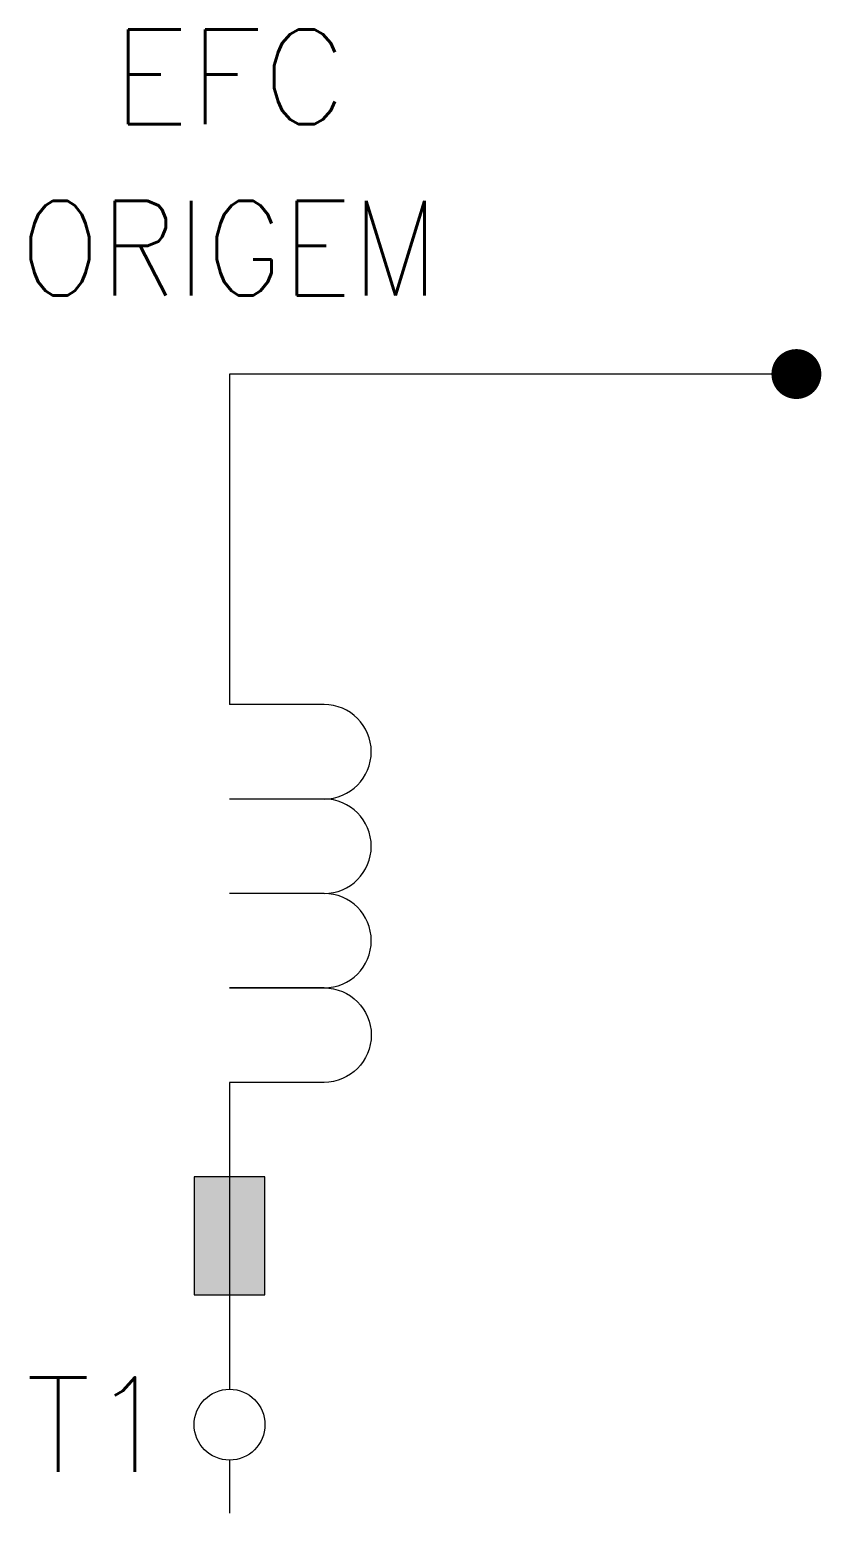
# Model space of a CAD drawing. Header units: millimetres. Extents: x -4.2 to 12.5, y 0 to 31.4.
import ezdxf
from ezdxf.enums import TextEntityAlignment as Align

# ---------------------------------------------------------------- set-up
doc = ezdxf.new("R2010")
doc.units = ezdxf.units.MM
doc.header["$LTSCALE"] = 10
doc.styles.add('ROMANS', font='romans.shx')

# ---------------------------------------------------------------- blocks, each defined once
blk = doc.blocks.new('RETANG')
at = {"color": 0}
blk.add_lwpolyline([(2.5, 0), (2.5, 1.5), (0, 1.5), (0, 0)], close=True, dxfattribs=at)
blk.add_solid([(0, 0), (0, 1.5), (2.5, 0), (2.5, 1.5)], dxfattribs=at)
blk = doc.blocks.new('BORN2')
at = {"const_width": 1}
blk.add_lwpolyline([(-0.5, 0, 1), (0.5, 0, 1)], format="xyb", close=True, dxfattribs=at)

msp = doc.modelspace()

# ---------------------------------------------------------------- linework, layer by layer
at = {"color": 0}
for p, q in [((12, 24.127), (0, 24.127)), ((0, 24.127), (0, 17.127)), ((0, 9.127), (0, 2.627))]:
    msp.add_line(p, q, dxfattribs=at)
for p, q in [((2, 17.127), (0, 17.127)), ((2, 15.127), (0, 15.127)), ((2, 13.127), (0, 13.127)), ((2, 13.127), (0, 13.127)), ((2, 11.127), (0, 11.127)), ((0, 11.127), (2, 11.127)), ((2, 9.127), (0, 9.127))]:
    msp.add_line(p, q)
for points in [[(2, 15.127, 1), (2, 17.127), (0, 17.127)], [(2, 13.127, 1), (2, 15.127), (0, 15.127)], [(2, 11.127, -1), (2, 9.127), (0, 9.127)]]:
    msp.add_lwpolyline(points, format="xyb")
msp.add_lwpolyline([(0, 1.127), (0, 0)])
msp.add_circle((0, 1.877), 0.75)
msp.add_arc((2, 12.127), 1, 270, 90)

# ---------------------------------------------------------------- block references
at = {"color": 7, "xscale": 0.52800000000002, "yscale": 0.52800000000002, "zscale": 0.52800000000002}
msp.add_blockref('BORN2', (12, 24.127), dxfattribs=at)
at = {"rotation": 270}
msp.add_blockref('RETANG', (-0.75, 7.127), dxfattribs=at)

# ---------------------------------------------------------------- texts
at = {"style": 'ROMANS'}
msp.add_attdef('EFC', text='EFC', height=2, dxfattribs=at).set_placement((0, 30.42), align=Align.MIDDLE_CENTER)
at = {"style": 'ROMANS', "width": 0.9}
msp.add_attdef('ORIGEM', text='ORIGEM', height=2, dxfattribs=at).set_placement((0, 26.792), align=Align.MIDDLE_CENTER)
at = {"style": 'ROMANS'}
msp.add_attdef('T1', text='T1', height=2, dxfattribs=at).set_placement((-1.231, 1.877), align=Align.MIDDLE_RIGHT)

doc.saveas('drawing.dxf')
